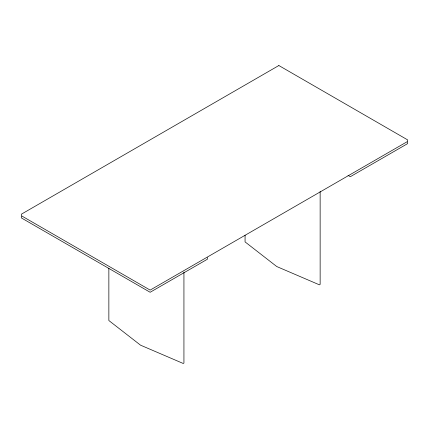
<?xml version="1.0" encoding="UTF-8"?>
<svg xmlns="http://www.w3.org/2000/svg" width="429" height="429" viewBox="0 0 429 429"><rect width="100%" height="100%" fill="white"/><g stroke="black" fill="none" stroke-linecap="round" stroke-linejoin="round"><path stroke-width="0.64" d="M348.032 175.348L350.348 176.689L407.55 143.667L407.55 142.015M320.141 191.425L320.141 284.422L319.423 284.835L276.748 266.538L245.066 241.902L245.066 235.21M207.352 257.598L207.352 259.25L150.15 292.272L21.45 217.97L21.45 216.318M183.934 272.066L183.934 363.057L183.221 363.47L140.546 345.179L108.859 320.538L108.859 268.35M278.85 65.53L21.45 214.141L21.45 215.787L150.15 290.095L407.55 141.484L407.55 139.833L278.85 65.53"/></g></svg>
